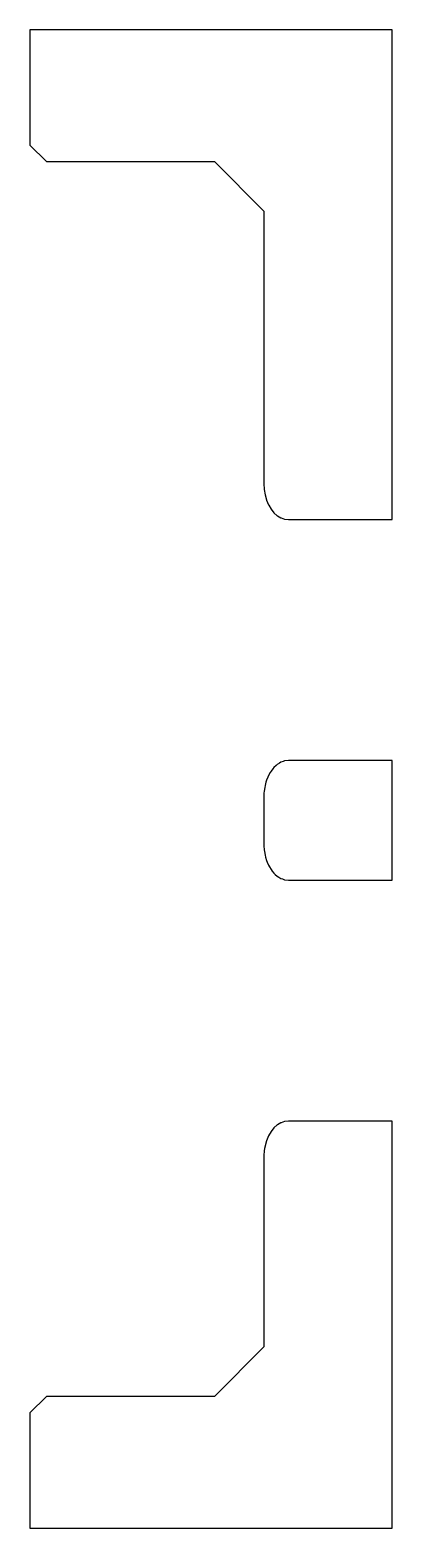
# Model space of a CAD drawing. Header units: metres. Extents: x 0 to 47.5, y 0 to 45.5.
# Drawn here: x 0 to 11, y 0 to 45.5 of the extents above.
import ezdxf

# ---------------------------------------------------------------- set-up
doc = ezdxf.new("R2010")
doc.units = ezdxf.units.M

msp = doc.modelspace()

# ---------------------------------------------------------------- linework, layer by layer
for p, q in [((11, 45.5), (0, 45.5)), ((0, 45.5), (0, 42)), ((11, 30.627), (11, 45.5)), ((0, 42), (0.5, 41.5)), ((0.5, 41.5), (5.60409, 41.5)), ((5.60409, 41.5), (7.10409, 40)), ((7.10409, 40), (7.10409, 31.7243)), ((7.10409, 31.7243), (7.10444, 31.7179)), ((7.10444, 31.7179), (7.11332, 31.5527)), ((7.11332, 31.5527), (7.11453, 31.5453)), ((7.11453, 31.5453), (7.14079, 31.3852)), ((7.14079, 31.3852), (7.14305, 31.3773)), ((7.14305, 31.3773), (7.18583, 31.2261)), ((7.18583, 31.2261), (7.18927, 31.2179)), ((7.18927, 31.2179), (7.24732, 31.0793)), ((7.24732, 31.0793), (7.25201, 31.0713)), ((7.25201, 31.0713), (7.32376, 30.9484)), ((7.32376, 30.9484), (7.41325, 30.8365)), ((7.41325, 30.8365), (7.51359, 30.7466)), ((7.51359, 30.7466), (7.52157, 30.7417)), ((7.52157, 30.7417), (7.62232, 30.6807)), ((7.62232, 30.6807), (7.63098, 30.6776)), ((7.63098, 30.6776), (7.73676, 30.6405)), ((7.73676, 30.6405), (7.85409, 30.627)), ((7.85409, 30.627), (11, 30.627)), ((7.58456, 23.2345), (7.51359, 23.1915)), ((7.62232, 23.2574), (7.58456, 23.2345)), ((7.69722, 23.2837), (7.62232, 23.2574)), ((7.73676, 23.2976), (7.69722, 23.2837)), ((7.85409, 23.3111), (7.73676, 23.2976)), ((11, 23.3111), (7.85409, 23.3111)), ((11, 19.677), (11, 23.3111)), ((7.225, 22.8055), (7.18583, 22.7119)), ((7.24732, 22.8588), (7.225, 22.8055)), ((7.2964, 22.9428), (7.24732, 22.8588)), ((7.32376, 22.9897), (7.2964, 22.9428)), ((7.3816, 23.062), (7.32376, 22.9897)), ((7.41325, 23.1015), (7.3816, 23.062)), ((7.47847, 23.16), (7.41325, 23.1015)), ((7.51359, 23.1915), (7.47847, 23.16)), ((7.10981, 22.3201), (7.10409, 22.2137)), ((7.11332, 22.3854), (7.10981, 22.3201)), ((7.13051, 22.4901), (7.11332, 22.3854)), ((7.14079, 22.5529), (7.13051, 22.4901)), ((7.16923, 22.6533), (7.14079, 22.5529)), ((7.18583, 22.7119), (7.16923, 22.6533)), ((7.10409, 22.2137), (7.10409, 20.7744)), ((7.10409, 20.7744), (7.10713, 20.7179)), ((7.10713, 20.7179), (7.11332, 20.6027)), ((7.11332, 20.6027), (7.12271, 20.5455)), ((7.12271, 20.5455), (7.14079, 20.4352)), ((7.14079, 20.4352), (7.15673, 20.379)), ((7.15673, 20.379), (7.18583, 20.2762)), ((7.18583, 20.2762), (7.20829, 20.2225)), ((7.20829, 20.2225), (7.24732, 20.1293)), ((7.24732, 20.1293), (7.27603, 20.0802)), ((7.27603, 20.0802), (7.32376, 19.9984)), ((7.32376, 19.9984), (7.35818, 19.9554)), ((7.35818, 19.9554), (7.41325, 19.8866)), ((7.41325, 19.8866), (7.45261, 19.8513)), ((7.45261, 19.8513), (7.51359, 19.7966)), ((7.51359, 19.7966), (7.55689, 19.7703)), ((7.55689, 19.7703), (7.62232, 19.7307)), ((7.62232, 19.7307), (7.66836, 19.7145)), ((7.66836, 19.7145), (7.73676, 19.6905)), ((7.73676, 19.6905), (7.85409, 19.677)), ((7.85409, 19.677), (11, 19.677)), ((7.62232, 12.3074), (7.5193, 12.245)), ((7.62887, 12.3097), (7.62232, 12.3074)), ((7.73676, 12.3476), (7.62887, 12.3097)), ((7.7438, 12.3484), (7.73676, 12.3476)), ((7.85409, 12.3611), (7.7438, 12.3484)), ((11, 12.3611), (7.85409, 12.3611)), ((11, 0), (11, 12.3611)), ((7.24732, 11.9088), (7.1869, 11.7645)), ((7.24948, 11.9125), (7.24732, 11.9088)), ((7.32376, 12.0397), (7.24948, 11.9125)), ((7.32714, 12.0439), (7.32376, 12.0397)), ((7.41325, 12.1516), (7.32714, 12.0439)), ((7.51359, 12.2415), (7.41325, 12.1516)), ((7.5193, 12.245), (7.51359, 12.2415)), ((7.11332, 11.4428), (7.10667, 11.3292)), ((7.11608, 11.4583), (7.11332, 11.4428)), ((7.12827, 11.5266), (7.11608, 11.4583)), ((7.14079, 11.6029), (7.12827, 11.5266)), ((7.14105, 11.6038), (7.14079, 11.6029)), ((7.18583, 11.762), (7.14105, 11.6038)), ((7.1869, 11.7645), (7.18583, 11.762)), ((7.10667, 11.3292), (7.10409, 11.2851)), ((7.10409, 11.2851), (7.10409, 5.5)), ((7.10409, 5.5), (5.60409, 4)), ((0.5, 4), (0, 3.5)), ((5.60409, 4), (0.5, 4)), ((0, 3.5), (0, 0)), ((0, 0), (11, 0))]:
    msp.add_line(p, q)

doc.saveas('drawing.dxf')
